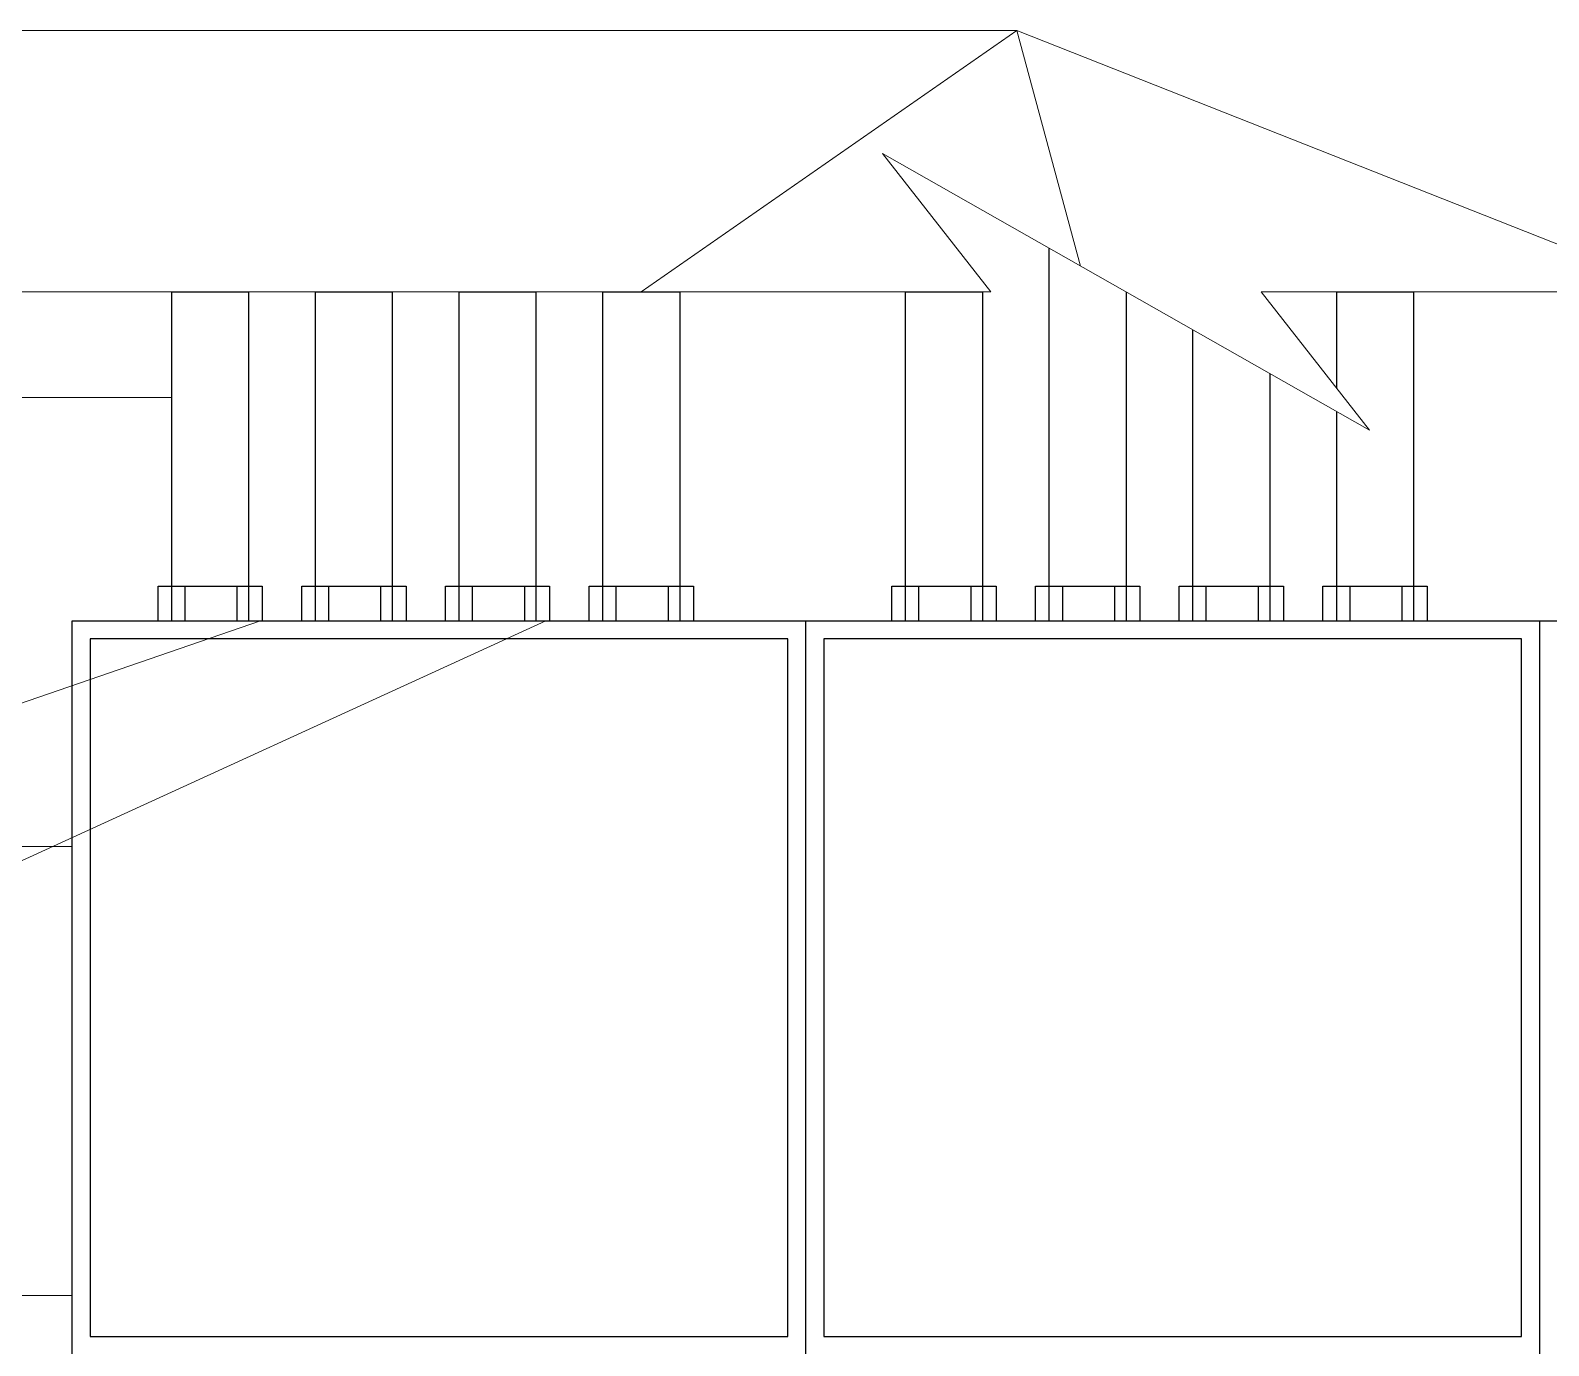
# Model space of a CAD drawing. Extents: x -15 to 256, y 0 to 403.
# Drawn here: x 230.404 to 231.803, y 383.26 to 384.472 of the extents above; entities that cross this region are included whole.
import ezdxf

# ---------------------------------------------------------------- set-up
doc = ezdxf.new("R2010")
doc.units = 0
doc.header["$LTSCALE"] = 0.15
doc.linetypes.add('ECG_Line-Ptrn-Sold', pattern=[9144001.0, 9144000.0, -1])
doc.layers.add('A-DETL', color=8, linetype='ECG_Line-Ptrn-Sold', lineweight=13)
doc.layers.add('T-TEXT', color=2, linetype='Continuous', lineweight=0)
doc.layers.add('DETAILS', color=2, linetype='Continuous')

msp = doc.modelspace()

# ---------------------------------------------------------------- hatches: boundary and pattern name
at = {"layer": 'T-TEXT'}
h = msp.add_hatch(dxfattribs=at)
h.set_pattern_fill('FP_30', color=256, scale=0.000330921, style=0, pattern_type=2)
h.set_pattern_definition([(0, (134.29805, 365.10528), (0, 0.4136508), []), (90, (134.29805, 365.1053), (-0.8273015, 5e-17), [0.413651, -0.413651]), (90, (134.7117, 365.1053), (-0.8273015, 5e-17), [0, -0.4136508, 0.4136508, 0])])
h.paths.add_polyline_path([(232.6761, 379.1034), (232.6761, 379.6176), (231.5379, 379.6176), (231.6379, 379.4901), (231.1891, 379.7451), (231.2891, 379.6176), (230.2371, 379.6176), (230.2371, 379.1034)], flags=0)
h.paths.add_polyline_path([(231.6379, 379.7045), (231.5379, 379.832), (232.6761, 379.832), (232.6761, 384.2311), (232.3542, 384.2311), (232.3542, 383.9599), (232.3669, 383.9599), (232.3669, 383.9279), (232.4705, 383.9279), (232.4705, 383.252), (232.3669, 383.252), (232.3669, 383.22), (232.3542, 383.22), (232.3542, 382.9558), (232.3669, 382.9558), (232.3669, 382.9238), (232.4705, 382.9238), (232.4705, 381.7127), (232.4864, 381.7127), (232.4864, 381.6287), (232.4705, 381.6287), (232.4705, 380.3812), (230.4427, 380.3812), (230.4427, 382.9238), (230.5219, 382.9238), (230.5219, 382.9558), (230.5345, 382.9558), (230.5345, 383.22), (230.5219, 383.22), (230.5219, 383.252), (230.4427, 383.252), (230.4427, 383.9279), (230.5219, 383.9279), (230.5219, 383.9599), (230.5345, 383.9599), (230.5345, 384.2311), (230.2371, 384.2311), (230.2371, 379.832), (231.2891, 379.832), (231.1891, 379.9595)], flags=0)

# ---------------------------------------------------------------- linework, layer by layer
at = {"layer": 'A-DETL'}
for p, q in [((231.313, 384.4719), (228.9963, 384.4719)), ((231.6379, 384.1036), (231.1891, 384.3586)), ((231.1891, 384.3586), (231.2891, 384.2311)), ((231.2891, 384.2311), (230.015, 384.2311)), ((232.8401, 384.2311), (231.5379, 384.2311)), ((231.5379, 384.2311), (231.6379, 384.1036))]:
    msp.add_line(p, q, dxfattribs=at)
at = {"layer": 'DETAILS', "color": 3}
for p, q in [((231.3428, 383.9279), (231.3428, 384.2712)), ((230.5345, 384.2311), (230.6053, 384.2311)), ((230.5345, 383.9279), (230.5345, 384.2311)), ((230.6053, 384.2311), (230.6053, 383.9279)), ((230.6669, 384.2311), (230.7376, 384.2311)), ((230.6669, 383.9279), (230.6669, 384.2311)), ((230.7376, 384.2311), (230.7376, 383.9279)), ((230.7993, 384.2311), (230.87, 384.2311)), ((230.7993, 383.9279), (230.7993, 384.2311)), ((230.87, 384.2311), (230.87, 383.9279)), ((230.9316, 384.2311), (231.0024, 384.2311)), ((230.9316, 383.9279), (230.9316, 384.2311)), ((231.0024, 384.2311), (231.0024, 383.9279)), ((231.2104, 384.2311), (231.2812, 384.2311)), ((231.2104, 383.9279), (231.2104, 384.2311)), ((231.2812, 384.2311), (231.2812, 383.9279)), ((231.4136, 384.231), (231.4136, 383.9279)), ((231.6076, 384.1423), (231.6076, 384.2311)), ((231.6076, 384.2311), (231.6783, 384.2311)), ((231.6783, 384.2311), (231.6783, 383.9279)), ((231.4752, 383.9279), (231.4752, 384.196)), ((231.5459, 384.1558), (231.5459, 383.9279)), ((231.6076, 383.9279), (231.6076, 384.1208)), ((230.5219, 383.9279), (230.5219, 383.9599)), ((230.5219, 383.9599), (230.6179, 383.9599)), ((230.5469, 383.9279), (230.5469, 383.9599)), ((230.5948, 383.9279), (230.5948, 383.9599)), ((230.6179, 383.9599), (230.6179, 383.9279)), ((230.6543, 383.9279), (230.6543, 383.9599)), ((230.6543, 383.9599), (230.7503, 383.9599)), ((230.6792, 383.9279), (230.6792, 383.9599)), ((230.7272, 383.9279), (230.7272, 383.9599)), ((230.7503, 383.9599), (230.7503, 383.9279)), ((230.7866, 383.9279), (230.7866, 383.9599)), ((230.7866, 383.9599), (230.8826, 383.9599)), ((230.8116, 383.9279), (230.8116, 383.9599)), ((230.8596, 383.9279), (230.8596, 383.9599)), ((230.8826, 383.9599), (230.8826, 383.9279)), ((230.919, 383.9279), (230.919, 383.9599)), ((230.919, 383.9599), (231.015, 383.9599)), ((230.944, 383.9279), (230.944, 383.9599)), ((230.992, 383.9279), (230.992, 383.9599)), ((231.015, 383.9599), (231.015, 383.9279)), ((231.1978, 383.9279), (231.1978, 383.9599)), ((231.1978, 383.9599), (231.2938, 383.9599)), ((231.2228, 383.9279), (231.2228, 383.9599)), ((231.2708, 383.9279), (231.2708, 383.9599)), ((231.2938, 383.9599), (231.2938, 383.9279)), ((231.3302, 383.9279), (231.3302, 383.9599)), ((231.3302, 383.9599), (231.4262, 383.9599)), ((231.3552, 383.9279), (231.3552, 383.9599)), ((231.4031, 383.9279), (231.4031, 383.9599)), ((231.4262, 383.9599), (231.4262, 383.9279)), ((231.4626, 383.9279), (231.4626, 383.9599)), ((231.4626, 383.9599), (231.5586, 383.9599)), ((231.4875, 383.9279), (231.4875, 383.9599)), ((231.5355, 383.9279), (231.5355, 383.9599)), ((231.5586, 383.9599), (231.5586, 383.9279)), ((231.5949, 383.9279), (231.5949, 383.9599)), ((231.5949, 383.9599), (231.6909, 383.9599)), ((231.6199, 383.9279), (231.6199, 383.9599)), ((231.6679, 383.9279), (231.6679, 383.9599)), ((231.6909, 383.9599), (231.6909, 383.9279)), ((230.4427, 383.9279), (232.4705, 383.9279)), ((230.4427, 383.252), (230.4427, 383.9279)), ((231.1186, 383.252), (231.1186, 383.9279)), ((231.7946, 383.252), (231.7946, 383.9279)), ((230.4593, 383.9113), (230.4593, 383.2685)), ((231.1021, 383.9113), (230.4593, 383.9113)), ((231.1021, 383.2685), (231.1021, 383.9113)), ((231.1352, 383.9113), (231.1352, 383.2685)), ((231.778, 383.9113), (231.1352, 383.9113)), ((231.778, 383.2685), (231.778, 383.9113)), ((230.4593, 383.2685), (231.1021, 383.2685)), ((231.1352, 383.2685), (231.778, 383.2685))]:
    msp.add_line(p, q, dxfattribs=at)
at = {"layer": 'T-TEXT'}
for p, q in [((231.313, 384.4719), (228.9962, 384.4719)), ((230.967, 384.2311), (231.313, 384.4719)), ((231.9218, 384.2311), (231.313, 384.4719)), ((231.3717, 384.2547), (231.313, 384.4719)), ((230.5345, 384.2311), (230.2371, 384.2311)), ((230.879, 383.9279), (229.898, 383.4789)), ((230.6162, 383.9279), (230.131, 383.7608)), ((230.4427, 383.9279), (230.5219, 383.9279))]:
    msp.add_line(p, q, dxfattribs=at)

doc.saveas('drawing.dxf')
